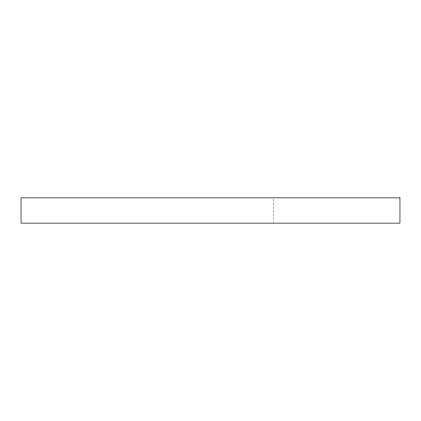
<?xml version="1.0" encoding="UTF-8"?>
<svg xmlns="http://www.w3.org/2000/svg" width="421" height="421" viewBox="0 0 421 421"><rect width="100%" height="100%" fill="white"/><g stroke="black" fill="none" stroke-linecap="round" stroke-linejoin="round"><path stroke-width="0.32" stroke-dasharray="2.1 1.58" d="M273.65 199.165L273.65 222.483"/><path stroke-width="0.63" d="M399.95 197.87L21.05 197.87L21.05 223.13L399.95 223.13L399.95 197.87"/></g></svg>
